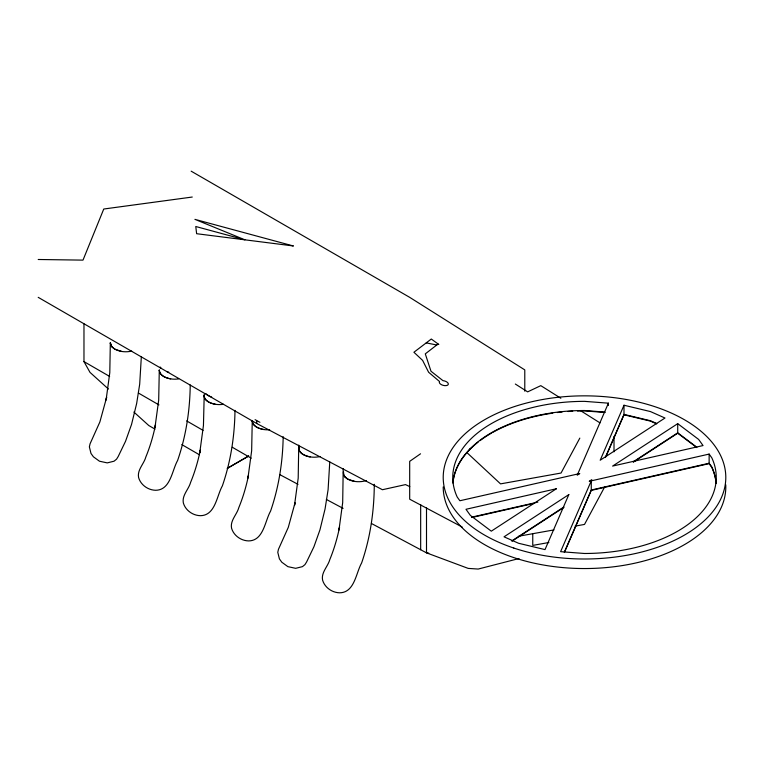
<?xml version="1.0" encoding="UTF-8"?>
<svg xmlns="http://www.w3.org/2000/svg" width="764" height="764" viewBox="0 0 764 764"><rect width="100%" height="100%" fill="white"/><g stroke="black" fill="none" stroke-linecap="round" stroke-linejoin="round"><path stroke-width="1.15" d="M131.695 351.096A15.452 8.92 0 0 1 121.782 351.478C117.083 350.743 110.493 348.117 110.388 342.625M141.35 356.492L139.688 384.206L136.651 403.507L131.542 424.431L125.525 441.315L118.172 456.576L116.529 459.202L114.037 461.208L107.246 462.888L99.473 461.217L93.399 456.796L90.992 453.453L89.369 446.883L90.056 443.827L99.874 421.957L106.635 397.356L106.081 400.049L109.787 372.698L110.331 342.855L110.627 344.163M190.236 384.961C189.921 410.564 185.986 436.225 177.62 460.453C171.91 470.605 170.611 490.058 155.703 490.278C148.092 490.154 140.729 484.968 138.599 477.567C137.033 469.879 143.985 463.968 145.857 456.939C150.136 446.558 153.287 435.747 155.541 424.755L154.977 427.458L158.692 400.107L159.294 370.024M234.987 410.373C234.672 435.967 230.738 461.628 222.372 485.866C216.661 496.017 215.372 515.461 200.464 515.681C192.853 515.566 185.48 510.381 183.35 502.979C181.794 495.292 188.737 489.371 190.618 482.351C194.887 471.971 198.038 461.16 200.302 450.168L199.738 452.861L203.444 425.51L204.217 394.673C203.253 400.699 210.654 403.478 215.438 404.29A15.452 8.92 0 0 0 223.441 404.29M283.177 436.674C282.776 461.914 278.822 487.193 270.58 511.087C264.869 521.239 263.57 540.692 248.672 540.912C241.061 540.788 233.688 535.602 231.559 528.201C230.002 520.513 236.945 514.602 238.826 507.573C243.095 497.192 246.247 486.382 248.51 475.389L247.947 478.092L251.652 450.741L252.254 420.658M329.762 461.924L328.1 489.648L325.063 508.948L319.954 529.863L313.937 546.747L306.584 562.008L304.941 564.634L302.448 566.64L295.658 568.321L287.885 566.649L281.811 562.228L279.404 558.885L277.781 552.315L278.468 549.259L288.286 527.389L295.047 502.788L294.484 505.481L298.199 478.13L298.743 445.135M374.284 484.281C374.179 510.954 370.349 537.741 361.611 562.992C355.9 573.143 354.601 592.587 339.693 592.807C332.082 592.692 324.719 587.506 322.58 580.105C321.023 572.417 327.966 566.496 329.847 559.477C334.116 549.096 337.268 538.286 339.531 527.294L338.968 529.996L342.683 502.636L343.217 468.59M298.972 447.293C297.998 453.109 305.514 456.337 310.194 456.91A15.452 8.92 0 0 0 320.106 456.528M343.447 471.799C342.473 477.624 349.969 480.842 354.677 481.416A15.452 8.92 0 0 0 366.395 480.518M110.388 342.797L110.856 345.29L110.656 344.287M159.294 370.206C159.561 375.773 166.036 378.008 170.687 378.877A15.452 8.92 0 0 0 178.69 378.877M252.254 420.84C252.521 426.417 258.996 428.642 263.647 429.511A15.452 8.92 0 0 0 269.663 429.74M299.011 447.332L298.743 448.468C299.307 454.026 305.762 455.907 310.194 456.91M343.485 471.837L343.752 475.227L345.29 477.319M608.411 403.172L577.231 475.189L579.761 473.537L459.871 500.754L457.225 497.068A131.752 76.066 0 0 1 584.575 401.358L608.411 403.172L608.411 405.464M623.997 405.235L600.189 460.224L664.986 418.013L650.441 411.567L623.997 405.235L623.997 414.795L605.795 456.843M564.376 552.114L591.269 490.001L709.135 463.242L711.781 466.938A131.752 76.066 0 0 1 716.116 483.134M605.327 457.531L623.997 414.394L650.441 420.725L656.677 423.495M564.376 552.506L591.269 490.402L591.269 480.842M579.828 438.106L561.043 473.04L500.544 483.879L467.167 452.832M604.544 487.155L584.508 524.429L575.12 526.109M420.534 453.797L409.685 461.351L409.685 499.198L462.163 527.007M677.716 423.657L612.604 466.078L703.033 445.555L698.64 439.424L677.716 423.657L677.716 433.217L696.739 447.551M512.004 540.788L563.842 507.019M633.327 461.752L677.716 432.825L696.739 447.15M512.004 541.179L563.842 507.411M633.327 462.144L677.716 433.217M248.663 455.993L227.175 468.418L248.587 456.07M519.014 558.532L478.188 569.056L468.198 568.397L426.503 552.849L371.399 523.464M709.135 454.083L589.254 481.301L591.785 479.649L560.604 551.665L584.431 553.48A131.752 76.066 0 0 0 711.781 457.77L709.135 454.083L709.135 463.643L711.781 467.329A131.752 76.066 0 0 1 716.116 483.526M471.78 517.132L537.856 502.129M471.78 517.524L534.38 503.314M591.269 490.402L709.135 463.643M518.785 536.204L553.995 529.901M548.858 542.516L532.756 545.4L532.756 533.597M192.261 197.036L103.761 209.021L82.999 260.123L38.2 259.493M605.002 412.073L584.575 410.516A131.752 76.066 0 0 0 452.899 483.049M605.002 412.474L584.575 410.908A131.752 76.066 0 0 0 577.479 411.022M428.785 553.165L426.503 552.849L426.503 507.668M426.226 342.883L436.779 345.003M623.997 414.795L650.441 421.126L656.677 423.886M255.09 419.665L259.922 422.311M409.791 486.62L405.503 484.605L382.42 489.724L256.723 423.504L38.2 297.339M279.595 474.511L298.027 484.338M326.333 499.436L343.103 508.375M191.162 171.174L409.685 297.339L524.782 369.891L524.782 391.178M83.973 323.831L83.973 361.611L109.644 376.432M138.399 393.03L158.931 404.891M186.664 420.907L203.09 430.39M232.323 447.265L251.232 458.18M154.987 429.11L148.799 425.538L133.881 412.044M181.803 444.591L199.337 454.714M560.862 398.264L540.797 385.648L527.637 391.865L515.328 384.034M580.917 410.889L599.969 422.874M203.988 395.666C204.561 401.215 210.854 403.43 215.438 404.29M108.431 389.038L89.999 372.374L83.973 361.611M263.647 429.511C259.082 428.671 252.76 426.427 252.196 420.897M170.687 378.877C166.084 378.084 159.791 375.697 159.237 370.263M110.856 345.166L112.403 347.381M112.27 347.133L114.858 349.167L121.782 351.478M345.194 477.194L347.744 479.104L354.677 481.416M110.513 343.743L110.398 343.322M614.008 436.435L614.008 451.81M420.668 504.555L420.668 549.736M256.723 420.897L256.723 423.504M725.752 484.787A141.292 81.576 0 0 1 586.36 568.54A141.292 81.576 0 0 1 443.216 486.935M453.147 481.1A131.752 76.066 0 0 1 478.14 442.098M480.031 440.637A131.752 76.066 0 0 1 491.395 433.159M492.331 432.625A131.752 76.066 0 0 1 552.754 413.152M557.376 412.541A131.752 76.066 0 0 1 562.065 412.025M567.977 411.509A131.752 76.066 0 0 1 572.723 411.213M168.777 372.192A15.452 8.92 0 0 1 166.963 371.676M161.309 368.41A15.452 8.92 0 0 1 160.163 366.997M211.714 397.089A15.452 8.92 0 0 1 206.06 393.823M470.185 448.353A3.562 2.053 0 0 1 469.22 449.824M568.827 494.604L545.009 549.602L518.575 543.271L504.03 536.825L568.827 494.604M437.782 344.23L425.29 353.866L431.001 371.247L442.977 380.653A4.632 2.311 14.7 0 1 448.344 383.986A4.632 2.311 14.7 0 1 443.091 385.333A4.632 2.311 14.7 0 1 439.548 381.532L428.614 372.249L422.597 360.369L413.916 352.252L431.297 339.025L438.775 344.449L437.782 344.23M556.402 488.75L491.3 531.171L470.376 515.413L465.983 509.282L556.402 488.75M293.242 245.941L196.625 233.708L195.775 226.507L244.929 239.82L194.925 219.354L293.242 245.941M513.79 548.046A141.292 81.576 0 0 0 725.8 477.462A141.292 81.576 0 0 0 513.924 406.754A141.292 81.576 0 0 0 513.79 548.046"/></g></svg>
